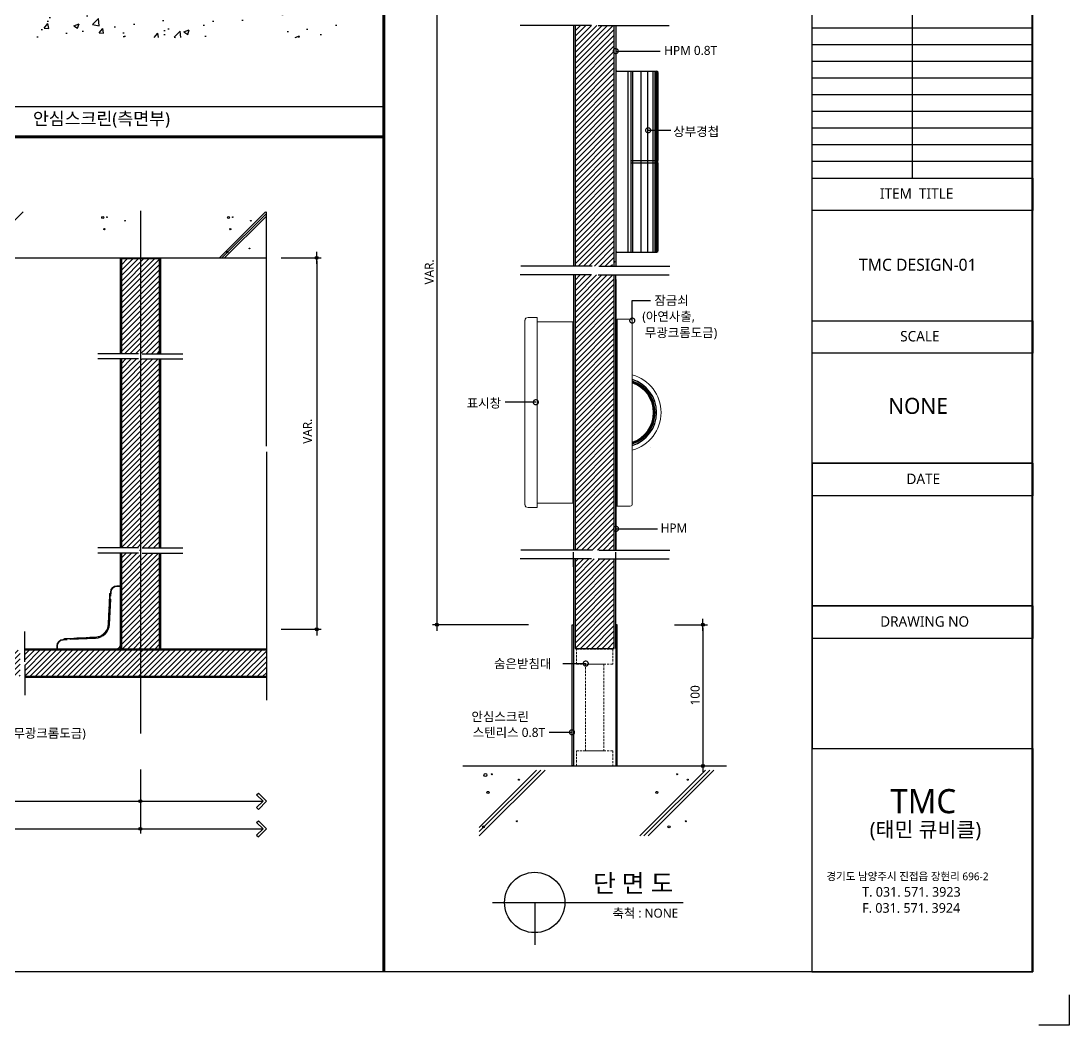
# Model space of a CAD drawing. Extents: x -256 to 8104, y -176 to 5714.
# Drawn here: x 4629 to 8104, y -176 to 3153 of the extents above; entities that cross this region are included whole.
import ezdxf
from ezdxf.enums import TextEntityAlignment as Align

# ---------------------------------------------------------------- set-up
doc = ezdxf.new("R2010")
doc.units = 0
doc.header["$LTSCALE"] = 30
doc.linetypes.add('CEN', pattern=[62, 60, -1, 0, -1])
doc.linetypes.add('HIDDEN', pattern=[0.375, 0.25, -0.125])
doc.layers.get('0').update_dxf_attribs({"linetype": 'CONTINUOUS'})
doc.layers.get('DEFPOINTS').update_dxf_attribs({"linetype": 'CONTINUOUS'})
for name, color, linetype in [('C', 2, 'CONTINUOUS'), ('curior-0Line', 252, 'CONTINUOUS'), ('DIM', 7, 'CONTINUOUS'), ('HAT', 8, 'CONTINUOUS'), ('HID', 9, 'HIDDEN'), ('TIT', 3, 'CONTINUOUS'), ('경첩', 4, 'CONTINUOUS'), ('문자', 3, 'CONTINUOUS'), ('부자재', 4, 'CONTINUOUS'), ('잠금쇠(회전형)', 4, 'CONTINUOUS'), ('중심선', 1, 'CEN'), ('치수', 1, 'CONTINUOUS'), ('판넬', 2, 'CONTINUOUS'), ('해치', 8, 'CONTINUOUS')]:
    doc.layers.add(name, color=color, linetype=linetype)
doc.styles.add('돋움', font='malgun.ttf')
doc.dimstyles.new('10', dxfattribs={"dimscale": 10, "dimtxt": 3, "dimasz": 1, "dimexe": 1.5, "dimexo": 2, "dimgap": 1, "dimtad": 1, "dimdec": 0, "dimlunit": 6, "dimtxsty": '돋움', "dimblk": 'DIMDOT', "dimcen": -1, "dimdle": 1.5, "dimclrt": 3, "dimazin": 3, "dimtfac": 1, "dimtdec": 0, "dimtix": 1, "dimtmove": 2, "dimatfit": 3, "dimldrblk": 'DIMDOT', "dimarcsym": 0})
pattern_1 = [(45, (-132.914, -48.667), (-8.980256, 8.980256), [])]
pattern_2 = [(45, (-193.499, 43.407), (-8.980256, 8.980256), [])]

# ---------------------------------------------------------------- blocks, each defined once
blk = doc.blocks.new('DIMDOT')
at = {"linetype": 'Continuous'}
blk.add_line((-2, 0), (2, 0), dxfattribs=at)
for radius in [0.5, 0.25]:
    blk.add_circle((0, 0), radius, dxfattribs=at)
blk = doc.blocks.new('*D33')
at = {"layer": 'DEFPOINTS', "color": 0}
for p in [(14520.9, 3617.4), (14196.8, 1278.5), (14520.9, 1278.5)]:
    blk.add_point(p, dxfattribs=at)
at = {"layer": 'DIM', "color": 0, "lineweight": -2, "ltscale": 10}
for p, q in [((14500.9, 3617.4), (14181.8, 3617.4)), ((14196.8, 3607.4), (14196.8, 1288.5)), ((14500.9, 1278.5), (14181.8, 1278.5))]:
    blk.add_line(p, q, dxfattribs=at)
at = {"layer": 'DIM', "color": 0, "lineweight": -2, "xscale": 10, "yscale": 10, "zscale": 10}
for p, rotation in [((14196.8, 3617.4), 90), ((14196.8, 1278.5), 270)]:
    blk.add_blockref('DIMDOT', p, dxfattribs=dict(at, rotation=rotation))
at = {"layer": 'DIM', "color": 3, "insert": (14171.6, 2448), "char_height": 30, "attachment_point": 5, "rotation": 90, "style": '돋움'}
blk.add_mtext('VAR.', dxfattribs=at)
blk = doc.blocks.new('A$C13EB2441')
for p, q in [((0.837, 7.375), (0.837, 14.115)), ((0.837, 6.74), (0.837, 0))]:
    blk.add_line(p, q)
blk = doc.blocks.new('_DOTSMALL')
at = {"color": 0, "linetype": 'ByBlock', "const_width": 0.5}
blk.add_lwpolyline([(-0.0625, 0, 1), (0.0625, 0, 1)], format="xyb", close=True, dxfattribs=at)
blk = doc.blocks.new('A$C63EC304E')
at = {"layer": '치수', "color": 1, "xscale": 2.5, "yscale": 2.5, "zscale": 2.5, "rotation": 234.3098741996962}
blk.add_blockref('_DOTSMALL', (0.31, 0.31), dxfattribs=at)
blk = doc.blocks.new('A$C2BC9653E')
at = {"layer": '치수', "xscale": 0.3333333333333333, "yscale": 0.3333333333333333, "zscale": 0.3333333333333333}
blk.add_blockref('A$C63EC304E', (0, 0), dxfattribs=at)
blk = doc.blocks.new('A$C7FC71301')
at = {"layer": '치수', "rotation": 180}
blk.add_blockref('A$C2BC9653E', (0.208, 0.208), dxfattribs=at)
blk = doc.blocks.new('A$C4A20372B')
at = {"layer": '치수'}
blk.add_blockref('A$C7FC71301', (0, 0), dxfattribs=at)
blk = doc.blocks.new('A$C566469F5')
at = {"layer": '치수'}
blk.add_blockref('A$C4A20372B', (0, 0), dxfattribs=at)
blk = doc.blocks.new('A$C7E317CD4')
at = {"layer": '해치', "xscale": 2, "yscale": 2, "zscale": 2}
blk.add_blockref('A$C566469F5', (0, 0), dxfattribs=at)
blk = doc.blocks.new('A$C601D7F27')
at = {"layer": '치수'}
blk.add_blockref('A$C7E317CD4', (0, 0), dxfattribs=at)
blk = doc.blocks.new('A$C38802C08')
at = {"layer": '치수'}
blk.add_blockref('A$C601D7F27', (0, 0), dxfattribs=at)
blk = doc.blocks.new('*D35')
at = {"layer": 'DEFPOINTS', "color": 0}
for p in [(14964.4, 1278.5), (14964.4, 810.2), (15078.7, 810.2)]:
    blk.add_point(p, dxfattribs=at)
at = {"layer": 'DIM', "color": 0, "lineweight": -2, "ltscale": 10}
for p, q in [((14984.4, 1278.5), (15093.7, 1278.5)), ((15078.7, 1268.5), (15078.7, 820.2)), ((14984.4, 810.2), (15093.7, 810.2))]:
    blk.add_line(p, q, dxfattribs=at)
at = {"layer": 'DIM', "color": 0, "lineweight": -2, "xscale": 10, "yscale": 10, "zscale": 10}
for p, rotation in [((15078.7, 1278.5), 90), ((15078.7, 810.2), 270)]:
    blk.add_blockref('DIMDOT', p, dxfattribs=dict(at, rotation=rotation))
at = {"layer": 'DIM', "color": 3, "insert": (15053.1, 1044.4), "char_height": 30, "attachment_point": 5, "rotation": 90, "style": '돋움'}
blk.add_mtext('100', dxfattribs=at)
blk = doc.blocks.new('*D40')
at = {"layer": 'DEFPOINTS', "color": 0}
for p in [(8459.9, 818.9), (13213.8, 818.9), (13213.8, 601.8)]:
    blk.add_point(p, dxfattribs=at)
at = {"layer": 'DIM', "color": 0, "lineweight": -2, "ltscale": 10}
for p, q in [((8459.9, 798.9), (8459.9, 586.8)), ((13213.8, 798.9), (13213.8, 586.8)), ((8469.9, 601.8), (13203.8, 601.8))]:
    blk.add_line(p, q, dxfattribs=at)
at = {"layer": 'DIM', "color": 0, "lineweight": -2, "xscale": 10, "yscale": 10, "zscale": 10, "rotation": 180}
blk.add_blockref('DIMDOT', (8459.9, 601.8), dxfattribs=at)
at = {"layer": 'DIM', "color": 0, "lineweight": -2, "xscale": 10, "yscale": 10, "zscale": 10}
blk.add_blockref('DIMDOT', (13213.8, 601.8), dxfattribs=at)
at = {"layer": 'DIM', "color": 3, "insert": (10836.9, 631.4), "char_height": 30, "attachment_point": 5, "style": '돋움'}
blk.add_mtext('설계치수', dxfattribs=at)
blk = doc.blocks.new('*D41')
at = {"layer": 'DEFPOINTS', "color": 0}
for p in [(12063, 818.9), (13213.8, 818.9), (13213.8, 693.2)]:
    blk.add_point(p, dxfattribs=at)
at = {"layer": 'DIM', "color": 0, "lineweight": -2, "ltscale": 10}
for p, q in [((12063, 798.9), (12063, 678.2)), ((13213.8, 798.9), (13213.8, 678.2)), ((12073, 693.2), (13203.8, 693.2))]:
    blk.add_line(p, q, dxfattribs=at)
at = {"layer": 'DIM', "color": 0, "lineweight": -2, "xscale": 10, "yscale": 10, "zscale": 10, "rotation": 180}
blk.add_blockref('DIMDOT', (12063, 693.2), dxfattribs=at)
at = {"layer": 'DIM', "color": 0, "lineweight": -2, "xscale": 10, "yscale": 10, "zscale": 10}
blk.add_blockref('DIMDOT', (13213.8, 693.2), dxfattribs=at)
at = {"layer": 'DIM', "color": 3, "insert": (12638.4, 722.9), "char_height": 30, "attachment_point": 5, "style": '돋움'}
blk.add_mtext('설계치수', dxfattribs=at)
blk = doc.blocks.new('*D43')
at = {"layer": 'DEFPOINTS', "color": 0}
for p in [(13660.6, 2494.6), (13660.6, 1263.2), (13798.5, 1263.2)]:
    blk.add_point(p, dxfattribs=at)
at = {"layer": 'DIM', "color": 0, "lineweight": -2, "ltscale": 10}
for p, q in [((13680.6, 2494.6), (13813.5, 2494.6)), ((13798.5, 2484.6), (13798.5, 1273.2)), ((13680.6, 1263.2), (13813.5, 1263.2))]:
    blk.add_line(p, q, dxfattribs=at)
at = {"layer": 'DIM', "color": 0, "lineweight": -2, "xscale": 10, "yscale": 10, "zscale": 10}
for p, rotation in [((13798.5, 2494.6), 90), ((13798.5, 1263.2), 270)]:
    blk.add_blockref('DIMDOT', p, dxfattribs=dict(at, rotation=rotation))
at = {"layer": 'DIM', "color": 3, "insert": (13767.7, 1919.8), "char_height": 30, "attachment_point": 5, "rotation": 90, "style": '돋움'}
blk.add_mtext('VAR.', dxfattribs=at)
blk = doc.blocks.new('A$C06B31977')
for p, q in [((1.26, 11.06), (1.26, 21.17)), ((1.26, 10.11), (1.26, 0))]:
    blk.add_line(p, q)
blk = doc.blocks.new('DESIGN-01', base_point=(8188.6, 127.1))
at = {"layer": 'HAT'}
h = blk.add_hatch(dxfattribs=at)
h.set_pattern_fill('ANSI31', color=256, scale=4, style=0)
h.set_pattern_definition(pattern_1)
edge = h.paths.add_edge_path()
edge.add_line((14784.7, 3216.7), (14725.3, 3216.7))
edge.add_arc((14723.2, 3216.7), 2.08, -54.3099, 0, ccw=False)
edge.add_arc((14723.2, 3216.7), 2.08, 125.6901, 305.6901, ccw=False)
edge.add_arc((14723.2, 3216.7), 2.08, 0, 125.6901, ccw=False)
edge.add_line((14725.3, 3216.7), (14784.7, 3216.7))
edge.add_line((14784.7, 3216.7), (14784.7, 3265.4))
edge.add_line((14784.7, 3265.4), (14774.4, 3265.4))
edge.add_spline(control_points=[(14771.6, 3257.6), (14772.6, 3260.3), (14773.5, 3262.9), (14774.4, 3265.4)], knot_values=[0, 0, 0, 0, 0.152076, 0.152076, 0.152076, 0.152076], degree=3, periodic=0)
edge.add_line((14774.4, 3265.4), (14719.7, 3265.4))
edge.add_line((14719.7, 3265.4), (14719.7, 2466.9))
edge.add_line((14719.7, 2466.9), (14776.4, 2466.9))
edge.add_spline(control_points=[(14776.4, 2466.9), (14779.6, 2475.7), (14782.6, 2483.5), (14784.7, 2487.3)], knot_values=[0.152076, 0.152076, 0.152076, 0.152076, 0.673721, 0.673721, 0.673721, 0.673721], degree=3, periodic=0)
edge.add_spline(control_points=[(14787.1, 2466.9), (14787.6, 2476.9), (14788.7, 2492.3), (14785.8, 2489.3), (14784.7, 2487.3)], knot_values=[0.673721, 0.673721, 0.673721, 0.673721, 1.332503, 1.60798, 1.60798, 1.60798, 1.60798], degree=3, periodic=0)
edge.add_line((14784.7, 2487.3), (14784.7, 3216.7))
h.paths.add_polyline_path([(14719.7, 3265.4), (14654.7, 3265.4), (14654.7, 2466.9), (14719.7, 2466.9)])
h = blk.add_hatch(dxfattribs=at)
h.set_pattern_fill('ANSI31', color=256, scale=4, style=0)
h.set_pattern_definition(pattern_1)
h.paths.add_polyline_path([(14719.7, 1981.4), (14654.7, 1981.4), (14654.7, 1525.9), (14719.7, 1525.9), (14719.7, 1635.3, -0.567825), (14719.7, 1638.9)])
h.paths.add_polyline_path([(14784.7, 1981.4), (14719.7, 1981.4), (14719.7, 1638.9, -0.582142), (14722.8, 1637.1), (14784.7, 1637.1)])
edge = h.paths.add_edge_path()
edge.add_line((14784.7, 1637.1), (14722.8, 1637.1))
edge.add_arc((14720.8, 1637.1), 2.08, -54.3099, 0, ccw=False)
edge.add_arc((14720.8, 1637.1), 2.08, 239.178, 305.6901, ccw=False)
edge.add_line((14719.7, 1635.3), (14719.7, 1525.9))
edge.add_line((14719.7, 1525.9), (14776.4, 1525.9))
edge.add_spline(control_points=[(14776.4, 1525.9), (14779.6, 1534.6), (14782.6, 1542.4), (14784.7, 1546.2)], knot_values=[0.152076, 0.152076, 0.152076, 0.152076, 0.673721, 0.673721, 0.673721, 0.673721], degree=3, periodic=0)
edge.add_line((14784.7, 1546.2), (14784.7, 1637.1))
h.paths.add_polyline_path([(14719.7, 2437.9), (14654.7, 2437.9), (14654.7, 1981.4), (14719.7, 1981.4)])
edge = h.paths.add_edge_path()
edge.add_line((14784.7, 2437.9), (14774.4, 2437.9))
edge.add_spline(control_points=[(14771.6, 2430.1), (14772.6, 2432.7), (14773.5, 2435.4), (14774.4, 2437.9)], knot_values=[0, 0, 0, 0, 0.152076, 0.152076, 0.152076, 0.152076], degree=3, periodic=0)
edge.add_line((14774.4, 2437.9), (14719.7, 2437.9))
edge.add_line((14719.7, 2437.9), (14719.7, 1981.4))
edge.add_line((14719.7, 1981.4), (14784.7, 1981.4))
edge.add_line((14784.7, 1981.4), (14784.7, 2437.9))
at = {"layer": 'HAT', "transparency": 33554687}
h = blk.add_hatch(dxfattribs=at)
h.set_pattern_fill('ANSI31', color=256, scale=4, style=0)
h.set_pattern_definition(pattern_1)
h.paths.add_polyline_path([(14709.1, 1496.8), (14654.7, 1496.8), (14654.7, 1200.1), (14719.7, 1200.1), (14719.7, 1496.8)])
h.paths.add_polyline_path([(14784.7, 1496.8), (14731.3, 1496.8), (14719.7, 1496.8), (14719.7, 1200.1), (14784.7, 1200.1)])
at = {"layer": '해치'}
h = blk.add_hatch(dxfattribs=at)
h.set_pattern_fill('AR-CONC', color=256, style=0)
h.set_pattern_definition([(50, (11405.25, 1791.32), (182.185, -15.939), [19.05, -209.55]), (355, (11405.25, 1791.32), (-35.243, 191.057), [15.24, -167.64]), (100.451, (11420.43, 1790), (146.943, 175.117), [16.19, -178.09]), (46.184, (11405.25, 1842.12), (271.079, -42.042), [28.575, -314.325]), (96.636, (11427.84, 1838.62), (237.404, 247.426), [24.285, -267.135]), (351.184, (11405.25, 1842.12), (237.405, 247.425), [22.86, -251.46]), (21, (11430.65, 1829.42), (151.615, -102.2655), [19.05, -209.55]), (326, (11430.65, 1829.42), (61.802, 184.188), [15.24, -167.64]), (71.4514, (11443.29, 1820.9), (213.416, 81.923), [16.19, -178.09]), (37.5, (11405.25, 1791.32), (3.0886, 84.555), [0, -165.608, 0, -170.18, 0, -168.275]), (7.5, (11405.25, 1791.32), (66.8197, 100.1806), [0, -97.028, 0, -161.798, 0, -64.135]), (327.5, (11348.61, 1791.32), (135.5906, -5.7287), [0, -63.5, 0, -198.12, 0, -262.89]), (317.5, (11323.21, 1791.32), (148.129, 25.4265), [0, -82.55, 0, -131.572, 0, -186.69])])
h.paths.add_polyline_path([(13884.8, 3225.1), (13884.8, 3328.1), (12834.6, 3328.1), (12834.6, 3225.1)])
h = blk.add_hatch(dxfattribs=at)
h.set_pattern_fill('ANSI31', color=256, scale=4, style=0)
h.set_pattern_definition([(45, (-263096.579, -55953.205), (-8.9802561, 8.9802561), [])])
edge = h.paths.add_edge_path()
edge.add_line((13213.8, 2491.2), (13151.4, 2491.2))
edge.add_line((13151.4, 2491.2), (13150.5, 2490.3))
edge.add_line((13150.5, 2490.3), (13150.5, 2389.9))
edge.add_line((13150.5, 2389.9), (13193.3, 2389.9))
edge.add_line((13193.3, 2389.9), (13193.3, 2348.4))
edge.add_line((13193.3, 2348.4), (13150.5, 2348.4))
edge.add_line((13150.5, 2348.4), (13150.5, 2176.7))
edge.add_line((13150.5, 2176.7), (13207.1, 2176.7))
edge.add_spline(control_points=[(13207.1, 2176.7), (13209.8, 2184.3), (13215.9, 2199.7), (13212, 2168.8), (13213.5, 2166.3), (13213.8, 2166.3)], knot_values=[0.456227, 0.456227, 0.456227, 0.456227, 2.847595, 6.178025, 6.737145, 6.737145, 6.737145, 6.737145], degree=3, periodic=0)
edge.add_spline(control_points=[(13213.5, 2166.5), (13213.6, 2169.5), (13213.6, 2172.2), (13213.1, 2172.6), (13213, 2172.6)], knot_values=[0.891967, 0.891967, 0.891967, 0.891967, 1.280656, 1.337888, 1.337888, 1.337888, 1.337888], degree=3, periodic=0)
edge.add_line((13213.8, 2166.3), (13213.8, 2491.2))
edge = h.paths.add_edge_path()
edge.add_line((13277.2, 2491.2), (13213.8, 2491.2))
edge.add_line((13213.8, 2491.2), (13213.8, 2166.3))
edge.add_spline(control_points=[(13213.8, 2166.3), (13215, 2166), (13217.2, 2170.4), (13219.9, 2176.7)], knot_values=[6.737145, 6.737145, 6.737145, 6.737145, 8.913909, 8.913909, 8.913909, 8.913909], degree=3, periodic=0)
edge.add_spline(control_points=[(13219.9, 2176.7), (13221.9, 2181.5), (13224.2, 2187.5), (13226.6, 2193.4)], knot_values=[8.913909, 8.913909, 8.913909, 8.913909, 10.573873, 10.573873, 10.573873, 10.573873], degree=3, periodic=0)
edge.add_line((13219.9, 2176.7), (13277.2, 2176.7))
edge.add_line((13277.2, 2176.7), (13277.2, 2348.4))
edge.add_line((13277.2, 2348.4), (13234.3, 2348.4))
edge.add_line((13234.3, 2348.4), (13234.3, 2389.9))
edge.add_line((13234.3, 2389.9), (13277.2, 2389.9))
edge.add_line((13277.2, 2389.9), (13277.2, 2491.2))
h.paths.add_polyline_path([(13277.2, 2389.9), (13234.3, 2389.9), (13234.3, 2348.4), (13277.2, 2348.4)], flags=16)
h.paths.add_polyline_path([(13193.3, 2389.9), (13150.5, 2389.9), (13150.5, 2348.4), (13193.3, 2348.4)], flags=16)
h = blk.add_hatch(dxfattribs=at)
h.set_pattern_fill('ANSI31', color=256, scale=4, style=0)
h.set_pattern_definition([(45, (13213.825, 1846.244), (-8.98026, 8.98026), [])])
h.paths.add_polyline_path([(13277.2, 2159.6), (13150.5, 2159.6), (13150.5, 1532.9), (13277.2, 1532.9)])
at = {"layer": '해치', "transparency": 33554687}
h = blk.add_hatch(dxfattribs=at)
h.set_pattern_fill('ANSI31', color=256, scale=4)
h.set_pattern_definition(pattern_2)
edge = h.paths.add_edge_path()
edge.add_spline(control_points=[(13213.8, 1505.3), (13213.5, 1505.4), (13212.4, 1507.1), (13213.3, 1517), (13213.5, 1522.7)], knot_values=[1.337888, 1.337888, 1.337888, 1.337888, 1.524261, 2.245715, 2.245715, 2.245715, 2.245715], degree=3, periodic=0)
edge.add_spline(control_points=[(13213.8, 1522.5), (13213.5, 1522.5), (13212, 1525), (13215.9, 1555.9), (13209.8, 1540.5), (13207.1, 1532.9)], knot_values=[0.152076, 0.152076, 0.152076, 0.152076, 0.338449, 1.448592, 2.245715, 2.245715, 2.245715, 2.245715], degree=3, periodic=0)
edge.add_spline(control_points=[(13213.5, 1522.7), (13213.6, 1525.7), (13213.6, 1528.4), (13213.1, 1528.8), (13213, 1528.8)], knot_values=[0.891967, 0.891967, 0.891967, 0.891967, 1.280656, 1.337888, 1.337888, 1.337888, 1.337888], degree=3, periodic=0)
edge.add_spline(control_points=[(13213, 1528.8), (13212, 1528.9), (13209.6, 1522.9), (13207.1, 1515.8)], knot_values=[0.152076, 0.152076, 0.152076, 0.152076, 0.891967, 0.891967, 0.891967, 0.891967], degree=3, periodic=0)
edge.add_spline(control_points=[(13205.4, 1511.3), (13206, 1512.8), (13206.5, 1514.3), (13207.1, 1515.8)], knot_values=[0, 0, 0, 0, 0.152076, 0.152076, 0.152076, 0.152076], degree=3, periodic=0)
edge.add_line((13207.1, 1515.8), (13150.5, 1515.8))
edge.add_line((13150.5, 1515.8), (13150.5, 1343.3))
edge.add_line((13150.5, 1343.3), (13195.2, 1343.3))
edge.add_line((13195.2, 1343.3), (13195.2, 1301.8))
edge.add_line((13195.2, 1301.8), (13150.5, 1301.8))
edge.add_line((13150.5, 1301.8), (13150.5, 1197.6))
edge.add_line((13150.5, 1197.6), (13213.8, 1197.6))
edge.add_line((13213.8, 1197.6), (13213.8, 1505.3))
h.paths.add_polyline_path([(13277.2, 1343.3), (13232.4, 1343.3), (13232.4, 1301.8), (13277.2, 1301.8)])
h.paths.add_polyline_path([(13195.2, 1343.3), (13150.5, 1343.3), (13150.5, 1301.8), (13195.2, 1301.8)], flags=16)
h = blk.add_hatch(dxfattribs=at)
h.set_pattern_fill('ANSI31', color=256, scale=4)
h.set_pattern_definition(pattern_2)
h.paths.add_polyline_path([(13277.2, 1454.8), (13213.8, 1454.8), (13213.8, 1197.6), (13277.2, 1197.6), (13277.2, 1301.8), (13232.4, 1301.8), (13232.4, 1343.3), (13277.2, 1343.3)])
edge = h.paths.add_edge_path()
edge.add_line((13277.2, 1515.8), (13219.9, 1515.8))
edge.add_spline(control_points=[(13219.9, 1515.8), (13217.2, 1509.5), (13215, 1505.1), (13213.8, 1505.3)], knot_values=[2.245715, 2.245715, 2.245715, 2.245715, 2.971303, 2.971303, 2.971303, 2.971303], degree=3, periodic=0)
edge.add_line((13213.8, 1505.3), (13213.8, 1454.8))
edge.add_line((13213.8, 1454.8), (13277.2, 1454.8))
edge.add_line((13277.2, 1454.8), (13277.2, 1515.8))
h = blk.add_hatch(dxfattribs=at)
h.set_pattern_fill('ANSI31', color=256, scale=4, style=0)
h.set_pattern_definition(pattern_2)
h.paths.add_polyline_path([(12829.9, 1145.9), (12829.9, 1155.5), (12829.9, 1194.2), (13213.8, 1194.2), (13213.8, 1107.6), (12829.9, 1107.6)])
edge = h.paths.add_edge_path()
edge.add_line((12815.3, 1145.9), (12815.3, 1155.5))
edge.add_line((12815.3, 1155.5), (12815.3, 1194.2))
edge.add_line((12815.3, 1194.2), (12182.8, 1194.2))
edge.add_line((12182.8, 1194.2), (12182.8, 1153))
edge.add_arc((12182.8, 1150.9), 2.08, -35.6901, 90, ccw=False)
edge.add_arc((12182.8, 1150.9), 2.08, 270, 324.3099, ccw=False)
edge.add_line((12182.8, 1148.8), (12182.8, 1107.6))
edge.add_line((12182.8, 1107.6), (12815.3, 1107.6))
edge.add_line((12815.3, 1107.6), (12815.3, 1145.9))
h.paths.add_polyline_path([(12058, 1194.2), (12058, 1107.6), (12182.8, 1107.6), (12182.8, 1148.8, -0.610943), (12181.1, 1152.1, -0.241509), (12182.8, 1153), (12182.8, 1194.2)])
h.paths.add_polyline_path([(13631.5, 1194.2), (13213.8, 1194.2), (13213.8, 1107.6), (13631.5, 1107.6)])
at = {"color": 8}
blk.add_line((12635.3, 2996.3), (14020.5, 2996.3), dxfattribs=at)
for p, q in [((13631.5, 1870.9), (13631.5, 2647.7)), ((8459.9, 2494.6), (13631.5, 2494.6)), ((13207.2, 2176.7), (13072.4, 2176.7)), ((13219.9, 2176.7), (13354.7, 2176.7)), ((13631.5, 1851.9), (13631.5, 1028.6)), ((13207.2, 1532.9), (13072.4, 1532.9)), ((13219.9, 1532.9), (13354.7, 1532.9)), ((14282.5, 810.2), (15156.8, 810.2))]:
    blk.add_line(p, q)
at = {"color": 2}
for p, q in [((16292.7, 51.3), (16292.7, -48.7)), ((16292.7, 51.3), (16292.7, -48.7)), ((16292.7, 51.3), (16292.7, -48.7)), ((16292.7, -48.7), (16192.7, -48.7)), ((16292.7, -48.7), (16192.7, -48.7)), ((16292.7, -48.7), (16192.7, -48.7))]:
    blk.add_line(p, q, dxfattribs=at)
for points in [[(8187.9, 5665.5), (15440.2, 5665.5), (15440.2, 127.2), (8187.9, 127.2)], [(8187.9, 5665.5), (15440.2, 5665.5), (15440.2, 127.2), (8187.9, 127.2)], [(8187.9, 5665.5), (16169.8, 5665.5), (16169.8, 127.2), (8187.9, 127.2)], [(14644.7, 1278.5), (14649.7, 1278.5), (14649.7, 810.2), (14644.7, 810.2)], [(14794.7, 1278.5), (14789.7, 1278.5), (14789.7, 810.2), (14794.7, 810.2)]]:
    blk.add_lwpolyline(points, close=True, dxfattribs=at)
at = {"color": 8, "const_width": 10}
for points in [[(14020.5, 127.2), (14020.5, 5665.5)], [(8236, 2896.3), (14020.5, 2896.3)]]:
    blk.add_lwpolyline(points, dxfattribs=at)
at = {"layer": 'C'}
for p, q in [((14654.7, 3265.4), (14654.7, 2466.9)), ((14784.7, 2466.9), (14784.7, 3265.4)), ((14654.7, 2437.9), (14654.7, 1525.9)), ((14784.7, 1525.9), (14784.7, 2437.9)), ((14654.7, 1496.8), (14654.7, 1200.1)), ((14784.7, 1200.1), (14784.7, 1496.8)), ((13631.5, 1194.2), (12829.9, 1194.2)), ((14654.7, 1200.1), (14784.7, 1200.1)), ((12829.9, 1107.6), (13631.5, 1107.6))]:
    blk.add_line(p, q, dxfattribs=at)
at = {"layer": 'curior-0Line'}
for p, q in [((15440.2, 5665.5), (15440.2, 127.9)), ((15772.8, 3313), (15772.8, 2759.3)), ((15440.6, 3257.7), (16172.7, 3257.7)), ((15440.6, 3202.3), (16172.7, 3202.3)), ((15440.6, 3146.9), (16172.7, 3146.9)), ((15440.6, 3091.5), (16172.7, 3091.5)), ((15440.6, 3036.2), (16172.7, 3036.2)), ((15440.6, 2980.8), (16172.7, 2980.8)), ((15440.6, 2925.4), (16172.7, 2925.4)), ((15440.6, 2870), (16172.7, 2870)), ((15440.6, 2814.7), (16172.7, 2814.7)), ((15440.6, 2759.3), (16172.7, 2759.3))]:
    blk.add_line(p, q, dxfattribs=at)
for points in [[(16172.7, 5665.5), (15440.2, 5665.5), (15440.2, 127.2), (16172.7, 127.2)], [(15440.6, 2759.3), (16172.7, 2759.3), (16172.7, 2651.6), (15440.6, 2651.6)], [(15440.6, 2286.4), (16172.7, 2286.4), (16172.7, 2178.7), (15440.6, 2178.7)], [(15440.6, 1340.6), (16172.7, 1340.6), (16172.7, 1813.5), (15440.6, 1813.5)], [(15440.6, 1813.5), (16172.7, 1813.5), (16172.7, 1705.8), (15440.6, 1705.8)], [(15440.6, 867.7), (16172.7, 867.7), (16172.7, 1340.6), (15440.6, 1340.6)], [(15440.6, 1340.6), (16172.7, 1340.6), (16172.7, 1232.9), (15440.6, 1232.9)], [(16172.7, 127.9), (15440.9, 127.9), (15440.9, 867.7), (16172.7, 867.7)]]:
    blk.add_lwpolyline(points, close=True, dxfattribs=at)
at = {"layer": 'DIM', "ltscale": 10}
for p, q in [((13599, 714.3), (13604.8, 720)), ((13620.1, 693.2), (13599, 714.3)), ((13631.5, 693.2), (13604.8, 720)), ((13213.8, 693.2), (13620.1, 693.2)), ((13620.1, 693.2), (13599, 672.1)), ((13599, 672.1), (13604.8, 666.4)), ((13631.5, 693.2), (13604.8, 666.4)), ((13599, 622.8), (13604.8, 628.5)), ((13631.5, 601.8), (13604.8, 628.5)), ((13213.8, 601.8), (13620.1, 601.8)), ((13620.1, 601.8), (13599, 622.8)), ((13620.1, 601.8), (13599, 580.7)), ((13631.5, 601.8), (13604.8, 575)), ((13599, 580.7), (13604.8, 575))]:
    blk.add_line(p, q, dxfattribs=at)
at = {"layer": 'HAT'}
for radius, start, end in [(114.6, 287.404, 72.596), (109.6, 288.2251, 71.7749), (106.6, 288.7568, 71.2432), (104.6, 289.1292, 70.8708)]:
    blk.add_arc((14810.4, 1981.9), radius, start, end, dxfattribs=at)
at = {"layer": 'HID', "lineweight": 15}
for points in [[(14659.7, 1197.6), (14779.7, 1197.6), (14779.7, 1147.6), (14659.7, 1147.6)], [(14689.7, 1147.6), (14749.7, 1147.6), (14749.7, 860.2), (14689.7, 860.2)], [(14659.7, 860.2), (14779.7, 860.2), (14779.7, 810.2), (14659.7, 810.2)]]:
    blk.add_lwpolyline(points, close=True, dxfattribs=at)
at = {"layer": 'TIT', "color": 7}
for p, q in [((14381, 357.6), (15013.7, 357.6)), ((14521.3, 357.6), (14521.3, 217.6))]:
    blk.add_line(p, q, dxfattribs=at)
blk.add_circle((14521, 357.6), 100, dxfattribs=at)
at = {"layer": '경첩', "color": 4, "linetype": 'Continuous', "lineweight": 15}
for p, q in [((13135.8, 1405.2), (13135.8, 1407.6)), ((13146.5, 1407.6), (13135.8, 1407.6)), ((13135.8, 1405.2), (13146.5, 1405.2)), ((13146.5, 1405.2), (13146.5, 1407.6)), ((13146.5, 1385.2), (13146.5, 1405.2)), ((13112.8, 1363.3), (13108.9, 1279.6)), ((13111.1, 1376.5), (13109.9, 1351.3)), ((13111.1, 1376.5), (13113.4, 1374.2)), ((13111.2, 1279.5), (13115.2, 1363.2)), ((13112.2, 1382), (13113.7, 1380.5)), ((13113.9, 1386.7), (13112.8, 1363.3)), ((13115.6, 1373), (13116.3, 1386.5)), ((13146.5, 1381.9), (13146.5, 1384.2)), ((13146.5, 1381.9), (13146.5, 1211.6)), ((13109, 1332.3), (13107.8, 1305.6)), ((13109, 1332.3), (13111.3, 1330.1)), ((13109.5, 1341.8), (13109.2, 1335.5)), ((13109.2, 1335.5), (13111.4, 1333.3)), ((13109.5, 1341.8), (13111.7, 1339.6)), ((13109.6, 1344.9), (13111.9, 1342.7)), ((13109.9, 1351.3), (13112.2, 1349)), ((13106.9, 1286.7), (13106.8, 1285.7)), ((13107, 1289.8), (13106.9, 1286.7)), ((13106.9, 1286.7), (13109.1, 1284.4)), ((13107.1, 1290.7), (13107, 1289.8)), ((13107, 1289.8), (13109.3, 1287.6)), ((13107.5, 1299.3), (13107.1, 1290.7)), ((13107.1, 1290.7), (13109.3, 1288.5)), ((13107.5, 1299.3), (13109.7, 1297.1)), ((13107.8, 1305.5), (13107.6, 1301.5)), ((13107.6, 1301.5), (13109.8, 1299.3)), ((13107.8, 1305.6), (13110, 1303.3)), ((13107.8, 1305.5), (13110, 1303.3)), ((13097.5, 1254.8), (13099.1, 1253.2)), ((13098.9, 1256.7), (13100.5, 1255.1)), ((13101.4, 1260.8), (13103.1, 1259.1)), ((13102.5, 1263), (13104.2, 1261.3)), ((13104, 1266.8), (13105.8, 1265)), ((13105.4, 1271.7), (13107.4, 1269.7)), ((13107.3, 1269.7), (13105.4, 1271.6)), ((13106.1, 1275.1), (13108.1, 1273.1)), ((13106.4, 1277.2), (13108.5, 1275.1)), ((13106.8, 1285.7), (13106.6, 1279.7)), ((13106.8, 1285.7), (13109.1, 1283.5)), ((12980.7, 1231.2), (12957.4, 1230.1)), ((12957.5, 1227.8), (12971, 1228.4)), ((12962, 1231.9), (12962.8, 1232.7)), ((12962, 1231.9), (12963.5, 1230.4)), ((12992.8, 1234.1), (12962.8, 1232.7)), ((13064.5, 1235.2), (12980.7, 1231.2)), ((12980.8, 1228.9), (13064.6, 1232.8)), ((12992.8, 1234.1), (12995, 1231.9)), ((12999.1, 1234.4), (13001.3, 1232.2)), ((13002.2, 1234.6), (13004.5, 1232.3)), ((13033.8, 1236), (13008.5, 1234.9)), ((13008.5, 1234.9), (13010.8, 1232.6)), ((13033.8, 1236), (13036, 1233.8)), ((13040.1, 1236.3), (13042.3, 1234.1)), ((13043.2, 1236.5), (13045.4, 1234.3)), ((13062.1, 1237.4), (13049.5, 1236.8)), ((13049.5, 1236.8), (13051.7, 1234.6)), ((13064.4, 1237.5), (13062.1, 1237.4)), ((13062.1, 1237.4), (13064.4, 1235.1)), ((13073.8, 1238.9), (13075.6, 1237.1)), ((13078.7, 1240.6), (13080.5, 1238.8)), ((13081, 1241.6), (13082.8, 1239.8)), ((13085.3, 1243.9), (13087, 1242.2)), ((13087.3, 1245.2), (13089, 1243.5)), ((12938.8, 1208.2), (12936.5, 1208.2)), ((12936.5, 1208.2), (12936.5, 1197.6)), ((12936.5, 1197.6), (12938.8, 1197.6)), ((12938.8, 1197.6), (12938.8, 1208.2)), ((12938.8, 1197.6), (12958.9, 1197.6)), ((12959.8, 1197.6), (12962.2, 1197.6)), ((13132.5, 1197.6), (12962.2, 1197.6))]:
    blk.add_line(p, q, dxfattribs=at)
at = {"layer": '경첩', "color": 4, "linetype": 'Continuous', "lineweight": 15, "flags": 128}
for points in [[(13111.3, 1381.2), (13111.3, 1380.2), (13111.2, 1379.1), (13111.2, 1377.8), (13111.1, 1376.5)], [(13111.3, 1381.2), (13111.5, 1381.4), (13111.7, 1381.6), (13111.8, 1381.7), (13111.9, 1381.8), (13112, 1381.9), (13112.1, 1382), (13112.1, 1382), (13112.2, 1382)], [(13112.8, 1363.3), (13112.9, 1363.3), (13113, 1363.3), (13113.2, 1363.3), (13113.5, 1363.3), (13113.9, 1363.3), (13114.3, 1363.3), (13114.7, 1363.2), (13115.2, 1363.2)], [(13116.3, 1386.5), (13115.8, 1386.6), (13115.4, 1386.6), (13115, 1386.6), (13114.6, 1386.6), (13114.3, 1386.6), (13114.1, 1386.6), (13114, 1386.6), (13113.9, 1386.7)], [(13109.9, 1351.3), (13109.9, 1350), (13109.8, 1348.8), (13109.8, 1347.8), (13109.7, 1346.8), (13109.7, 1346), (13109.7, 1345.4), (13109.6, 1345.1), (13109.6, 1344.9)], [(13107.6, 1301.5), (13107.6, 1300.8), (13107.5, 1300.1), (13107.5, 1299.3)], [(13107.8, 1305.6), (13107.8, 1305.6), (13107.8, 1305.5)], [(13105.4, 1271.7), (13105.4, 1271.7), (13105.4, 1271.7)], [(13106.4, 1277.2), (13106.2, 1275.7), (13106.1, 1275.1)], [(13108.9, 1279.6), (13108.9, 1279.6), (13109.1, 1279.6), (13109.3, 1279.6), (13109.6, 1279.5), (13109.9, 1279.5), (13110.3, 1279.5), (13110.8, 1279.5), (13111.2, 1279.5)], [(12957.5, 1227.8), (12957.5, 1228.2), (12957.5, 1228.7), (12957.4, 1229.1), (12957.4, 1229.4), (12957.4, 1229.7), (12957.4, 1229.9), (12957.4, 1230.1), (12957.4, 1230.1)], [(12980.7, 1231.2), (12980.7, 1231.2), (12980.7, 1231), (12980.7, 1230.8), (12980.8, 1230.5), (12980.8, 1230.2), (12980.8, 1229.8), (12980.8, 1229.3), (12980.8, 1228.9)], [(12999.1, 1234.4), (12999, 1234.4), (12998.6, 1234.4), (12998, 1234.4), (12997.2, 1234.3), (12996.3, 1234.3), (12995.2, 1234.2), (12994, 1234.2), (12992.8, 1234.1)], [(13008.5, 1234.9), (13007.5, 1234.8), (13006.4, 1234.7), (13005.4, 1234.7), (13004.5, 1234.7), (13003.7, 1234.6), (13003.1, 1234.6), (13002.6, 1234.6), (13002.3, 1234.6), (13002.2, 1234.6)], [(13040.1, 1236.3), (13039.9, 1236.3), (13039.6, 1236.3), (13039, 1236.3), (13038.2, 1236.2), (13037.3, 1236.2), (13036.2, 1236.2), (13035, 1236.1), (13033.8, 1236)], [(13049.5, 1236.8), (13048.3, 1236.7), (13047.1, 1236.7), (13046, 1236.6), (13045.1, 1236.6), (13044.3, 1236.5), (13043.7, 1236.5), (13043.3, 1236.5), (13043.2, 1236.5)], [(13064.5, 1235.2), (13064.5, 1235.1), (13064.5, 1235), (13064.5, 1234.8), (13064.5, 1234.5), (13064.5, 1234.1), (13064.5, 1233.7), (13064.6, 1233.3), (13064.6, 1232.8)]]:
    blk.add_lwpolyline(points, dxfattribs=at)
at = {"layer": '경첩', "color": 4, "linetype": 'Continuous', "lineweight": 15}
for centre, radius, start, end in [((13135.8, 1385.6), 21.9, 90, 177.3017), ((13135.8, 1385.6), 19.6, 90, 177.3017), ((13062.3, 1281.8), 46.7, 272.6983, 357.3017), ((13062.3, 1281.8), 49, 272.6983, 357.3017), ((13062.3, 1281.8), 44.3, 304.3849, 322.5608), ((13062.3, 1281.8), 44.3, 322.5612, 325.6145), ((13062.3, 1281.8), 44.3, 325.6151, 331.8264), ((13062.3, 1281.8), 44.3, 335.0052, 340.234), ((13062.3, 1281.8), 44.3, 340.234, 346.7569), ((13062.3, 1281.8), 44.3, 346.8377, 351.3944), ((13062.3, 1281.8), 44.3, 354.0912, 357.3017), ((12958.4, 1208.2), 21.9, 92.6983, 180), ((12958.4, 1208.2), 19.6, 92.6983, 180), ((13062.3, 1281.8), 44.3, 272.6983, 285), ((13062.3, 1281.8), 44.3, 284.9998, 291.7506), ((13062.3, 1281.8), 44.3, 294.9948, 301.2998), ((13062.3, 1281.7), 44.3, 301.2991, 304.3858), ((13132.5, 1211.6), 14, 270, 0)]:
    blk.add_arc(centre, radius, start, end, dxfattribs=at)
at = {"layer": '부자재'}
for p, q in [((14789.7, 3109.5), (14789.7, 2517.5)), ((14793.7, 3113.5), (14925.7, 3113.5)), ((14829.7, 3113.5), (14829.7, 2513.5)), ((14839.8, 3113.5), (14839.8, 2513.5)), ((14929.7, 3109.5), (14929.7, 2817.5)), ((14839.8, 2817.5), (14929.7, 2817.5)), ((14928.4, 2817.5), (14928.4, 2809.5)), ((14839.8, 2809.5), (14929.7, 2809.5)), ((14929.7, 2809.5), (14929.7, 2517.5)), ((14793.7, 2513.5), (14925.7, 2513.5))]:
    blk.add_line(p, q, dxfattribs=at)
for centre, start, end in [((14793.7, 3109.5), 90, 180), ((14925.7, 3109.5), 0, 90), ((14793.7, 2517.5), 180, 270), ((14925.7, 2517.5), 270, 0)]:
    blk.add_arc(centre, 4, start, end, dxfattribs=at)
at = {"layer": '잠금쇠(회전형)', "linetype": 'Continuous', "lineweight": 15}
for p, q in [((14498.8, 2296.9), (14529.7, 2296.9)), ((14529.7, 2296.9), (14529.7, 1666.9)), ((14488.8, 2287.8), (14488.8, 1675.9)), ((14647.8, 2282.6), (14529.7, 2282.6)), ((14647.8, 2282.6), (14647.8, 1681.1)), ((14649.7, 1683.9), (14649.7, 2279.8)), ((14789.7, 2286.9), (14789.7, 1671.9)), ((14794.7, 2291.9), (14837.7, 2291.9)), ((14794.7, 1671.9), (14794.7, 2291.9)), ((14844.7, 2284.9), (14844.7, 1678.9)), ((14903.5, 1865.4), (14903.5, 1865.4)), ((14647.8, 1681.1), (14529.7, 1681.1)), ((14837.7, 1671.9), (14794.7, 1671.9)), ((14529.7, 1666.9), (14498.8, 1666.9))]:
    blk.add_line(p, q, dxfattribs=at)
for centre, radius, start, end in [((14498.8, 2286.9), 10, 90, 174.5584), ((14646.7, 2279.8), 3, 0, 69.2996), ((14794.7, 2286.9), 5, 90, 180), ((14837.7, 2284.9), 7, 0, 90), ((14810.4, 1981.9), 129.6, 285.3368, 74.6632), ((14498.8, 1676.9), 10, 185.4416, 270), ((14646.7, 1683.9), 3, 290.7004, 0), ((14794.7, 1676.9), 5, 180, 270), ((14837.7, 1678.9), 7, 270, 0)]:
    blk.add_arc(centre, radius, start, end, dxfattribs=at)
at = {"layer": '중심선'}
blk.add_line((13213.8, 2650), (13213.8, 918.1), dxfattribs=at)
at = {"layer": '치수'}
for p, q in [((14788.7, 3180.1), (14936.8, 3180.1)), ((14896.2, 2917.5), (14972.7, 2917.5)), ((14844.4, 2286.8), (14844.4, 2353.7)), ((14844.4, 2353.7), (14904.7, 2353.7)), ((14524.7, 2016), (14423.3, 2016)), ((14789.7, 1596.4), (14928, 1596.4)), ((14614.3, 1149.6), (14690.3, 1149.6)), ((14568.7, 921.9), (14644.7, 921.9))]:
    blk.add_line(p, q, dxfattribs=at)
at = {"layer": '판넬', "color": 1}
for p, q in [((14649.7, 3265.4), (14649.7, 2466.9)), ((14649.7, 3233.2), (14649.7, 2513.2)), ((14789.7, 3265.4), (14789.7, 2466.9)), ((14789.7, 3233.2), (14789.7, 2513.2)), ((13146.5, 2494.6), (13146.5, 2176.7)), ((13281.2, 2176.7), (13281.2, 2494.6)), ((14649.7, 2437.9), (14649.7, 1525.9)), ((14789.7, 1525.9), (14789.7, 2437.9)), ((14789.7, 2423), (14789.7, 1525.9)), ((13146.5, 2159.6), (13146.5, 1843.9)), ((13281.2, 1843.9), (13281.2, 2159.6)), ((13146.5, 1843.9), (13146.5, 1532.9)), ((13281.2, 1532.9), (13281.2, 1843.9)), ((13146.5, 1515.8), (13146.5, 1197.6)), ((13281.2, 1197.6), (13281.2, 1515.8)), ((14649.7, 1469.8), (14649.7, 1519.2)), ((14649.7, 1496.8), (14649.7, 1200.1)), ((14789.7, 1469.8), (14789.7, 1519.2)), ((14789.7, 1200.1), (14789.7, 1496.8)), ((13631.5, 1197.6), (12829.9, 1197.6)), ((12829.9, 1104.2), (13631.5, 1104.2))]:
    blk.add_line(p, q, dxfattribs=at)
at = {"layer": '판넬'}
for p, q in [((13150.5, 2491.2), (13150.5, 2176.7)), ((13277.2, 2491.2), (13150.5, 2491.2)), ((13277.2, 2176.7), (13277.2, 2491.2)), ((13150.5, 2159.6), (13150.5, 1843.9)), ((13277.2, 1843.9), (13277.2, 2159.6)), ((13150.5, 1843.9), (13150.5, 1532.9)), ((13277.2, 1532.9), (13277.2, 1843.9)), ((13150.5, 1515.8), (13150.5, 1197.6)), ((13277.2, 1197.6), (13277.2, 1515.8))]:
    blk.add_line(p, q, dxfattribs=at)
at = {"layer": '해치'}
for p, q in [((14845.9, 2513.5), (14845.9, 3113.5)), ((14873.8, 2513.5), (14873.8, 3113.5)), ((14896.6, 2513.5), (14896.6, 3113.5)), ((14913.3, 2513.5), (14913.3, 3113.5)), ((14920.8, 2513.5), (14920.8, 3113.5)), ((14924.6, 2513.5), (14924.6, 3113.5)), ((14927.2, 2513.5), (14927.2, 3113.5)), ((14928.6, 2513.5), (14928.6, 3113.5)), ((14929.2, 2817.5), (14929.2, 3113.5)), ((14929.5, 2817.5), (14929.5, 3113.5)), ((14929.2, 2513.5), (14929.2, 2809.5)), ((14929.5, 2513.5), (14929.5, 2809.5)), ((12671.3, 2494.6), (12824.5, 2647.7)), ((13475.3, 2494.6), (13628.4, 2647.7)), ((13492.9, 2494.6), (13631.5, 2633.2)), ((14337.3, 606.6), (14527.5, 796.8)), ((14337.3, 578.7), (14555.3, 796.8)), ((14869.4, 578.7), (15087.4, 796.8)), ((14897.2, 578.7), (15115.2, 796.8))]:
    blk.add_line(p, q, dxfattribs=at)
at = {"layer": '해치', "color": 2}
for p, q in [((13484.1, 2494.6), (13631.5, 2642)), ((14337.3, 592.7), (14541.4, 796.8)), ((14883.3, 578.7), (15101.3, 796.8))]:
    blk.add_line(p, q, dxfattribs=at)
at = {"layer": '해치'}
for centre, radius in [((13088.6, 2628.1), 3.36), ((13102.5, 2629.7), 1.12), ((13162.5, 2617.8), 1.12), ((13505.7, 2628.1), 3.36), ((13519.6, 2629.7), 1.12), ((13579.6, 2617.8), 1.12), ((13094.2, 2589.8), 2.24), ((13511.3, 2589.8), 2.24), ((13501.7, 2513.7), 2.24), ((13575.1, 2526), 1.12), ((14357.7, 780.2), 5.04), ((14378.5, 782.6), 1.68), ((14468.5, 764.7), 1.68), ((14993.2, 782.6), 1.68), ((15028.4, 764.7), 1.68), ((14366.1, 722.7), 3.36), ((14926, 722.7), 3.36), ((14461.8, 627.1), 1.68), ((15021.7, 627.1), 1.68), ((14351.6, 608.6), 3.36), ((14966.3, 608.6), 3.36)]:
    blk.add_circle(centre, radius, dxfattribs=at)
at = {"rotation": 270}
for p, xscale, yscale, zscale in [((14473.2, 3294.7), 35, 35, 35), ((14473.2, 2467.2), 35, 35, 35), ((14475.2, 2496.2), 35, 35, 35), ((13072.4, 2176.3), 20, 20, 20), ((13072.4, 1532.5), 20, 20, 20), ((14473.2, 1526.1), 35, 35, 35), ((14475.2, 1555.2), 35, 35, 35)]:
    blk.add_blockref('A$C13EB2441', p, dxfattribs=dict(at, xscale=xscale, yscale=yscale, zscale=zscale))
at = {"xscale": 10, "yscale": 10, "zscale": 10}
blk.add_blockref('A$C06B31977', (12817.4, 1044.8), dxfattribs=at)
at = {"layer": '해치', "xscale": -20, "yscale": 20, "zscale": 20, "rotation": 180}
for p in [(14785.5, 3184.2), (14893, 2921.7), (14786.5, 1600.5)]:
    blk.add_blockref('A$C38802C08', p, dxfattribs=at)
at = {"layer": '해치', "yscale": 20, "zscale": 20}
for p, xscale in [((14848.6, 2282.6), -20), ((14528.9, 2011.8), -20), ((14686.1, 1145.5), 20), ((14640.5, 917.7), 20)]:
    blk.add_blockref('A$C38802C08', p, dxfattribs=dict(at, xscale=xscale))
at = {"layer": 'curior-0Line', "color": 8, "char_height": 34.554, "attachment_point": 1}
for s, insert, width in [('{\\fMalgun Gothic|b0|i0|c129|p50;\\C0;ITEM  TITLE}', (15665.6, 2725.1), 397.448), ('{\\fMalgun Gothic|b0|i0|c129|p50;\\C0;SCALE}', (15732.8, 2252.2), 191.895), ('{\\fMalgun Gothic|b0|i0|c129|p50;\\C0;DATE}', (15753.8, 1779.3), 397.448), ('{\\fMalgun Gothic|b0|i0|c129|p50;\\C0;DRAWING NO}', (15666.6, 1306.4), 453.028)]:
    blk.add_mtext(s, dxfattribs=dict(at, insert=insert, width=width))
at = {"layer": 'curior-0Line', "color": 3, "width": 510.128, "attachment_point": 1}
for s, insert, char_height in [('{\\F맑은 고딕;TMC DESIGN-01}', (15596.3, 2491.9), 40), ('{\\f맑은 고딕|c129|p50;\\C3;NONE\\C0;}', (15693.2, 2030.5), 53.161)]:
    blk.add_mtext(s, dxfattribs=dict(at, insert=insert, char_height=char_height))
at = {"layer": 'TIT', "style": '돋움'}
for s, height, p in [('안심스크린(측면부)', 42, (13311.6, 2935.4)), ('(태민 큐비클)', 50, (16001.6, 574.7)), ('단 면 도', 60, (14980.8, 391.1))]:
    blk.add_text(s, height=height, dxfattribs=at).set_placement(p, align=Align.RIGHT)
blk.add_text('축척 : NONE', height=30, dxfattribs=at).set_placement((14779.1, 307.3))
at = {"layer": '문자', "style": '돋움'}
for s, p in [('HPM 0.8T', (14950.6, 3167.3)), ('HPM', (14938.7, 1584))]:
    blk.add_text(s, height=30, dxfattribs=at).set_placement(p)
for s, height, p in [('상부경첩', 30.34, (15056.3, 2914)), ('잠금쇠', 30.34, (14974.8, 2353.9)), ('무광크롬도금)', 30.34, (15006.2, 2245.4)), ('표시창', 30.34, (14352.6, 2013.6)), ('숨은받침대', 30.34, (14481.1, 1149.5)), ('안심스크린', 30.34, (14406.4, 974.5)), ('스텐리스 0.8T', 30.34, (14435.5, 921.7)), ('(아연사출,무광크롬도금)', 30.337, (12825, 917.5))]:
    blk.add_text(s, height=height, dxfattribs=at).set_placement(p, align=Align.MIDDLE)
at = {"layer": '문자', "color": 3, "style": '돋움'}
blk.add_text('(아연사출,', height=30.34, dxfattribs=at).set_placement((14965.1, 2299.4), align=Align.MIDDLE)
blk.add_text('TMC', height=80, dxfattribs=at).set_placement((15918.6, 653.5), align=Align.RIGHT)
at = {"layer": '문자', "color": 3, "insert": (15488.3, 456.9), "char_height": 25.517, "width": 722.929, "attachment_point": 1}
blk.add_mtext('{\\f맑은 고딕|c129|p50;\\C256;경기도 남양주시 진접읍 장현리 696-2}', dxfattribs=at)
at = {"layer": '문자', "insert": (15596.1, 408.7), "char_height": 31.896, "width": 581.466, "attachment_point": 1}
blk.add_mtext('{\\f맑은 고딕|c129|p50;\\C0; \\C256;T. 031. 571. 3923\\f굴림|c129|p50;       \\P\\f맑은 고딕|c129|p50; F. 031. 571. 3924\\C0;}', dxfattribs=at)
at = {"layer": 'DIM', "ltscale": 10}
for base, p1, p2, text, picture, middle in [((14196.8, 1278.5), (14520.9, 3617.4), (14520.9, 1278.5), 'VAR.', '*D33', (14171.6, 2448)), ((15078.7, 810.2), (14964.4, 1278.5), (14964.4, 810.2), '100', '*D35', (15053.1, 1044.4))]:
    dim = blk.add_linear_dim(base=base, p1=p1, p2=p2, angle=90, text=text, dimstyle='10', override={"dimtxsty": '돋움'}, dxfattribs=at)
    dim.commit()
    dim.dimension.update_dxf_attribs({"geometry": picture, "text_midpoint": middle})
dim = blk.add_linear_dim(base=(13798.5, 1263.2), p1=(13660.6, 2494.6), p2=(13660.6, 1263.2), angle=90, text='VAR.', dimstyle='10', override={"dimtxsty": '돋움'}, dxfattribs=at)
dim.commit()
dim.dimension.update_dxf_attribs({"geometry": '*D43', "text_midpoint": (13767.7, 1919.8), "dimtype": 160})
for base, p1, picture, middle in [((13213.8, 601.8), (8459.9, 818.9), '*D40', (10836.9, 631.4)), ((13213.8, 693.2), (12063, 818.9), '*D41', (12638.4, 722.9))]:
    dim = blk.add_linear_dim(base=base, p1=p1, p2=(13213.8, 818.9), text='설계치수', dimstyle='10', override={"dimtxsty": '돋움'}, dxfattribs=at)
    dim.commit()
    dim.dimension.update_dxf_attribs({"geometry": picture, "text_midpoint": middle})

msp = doc.modelspace()

# ---------------------------------------------------------------- block references
msp.add_blockref('DESIGN-01', (0, 0))

doc.saveas('drawing.dxf')
